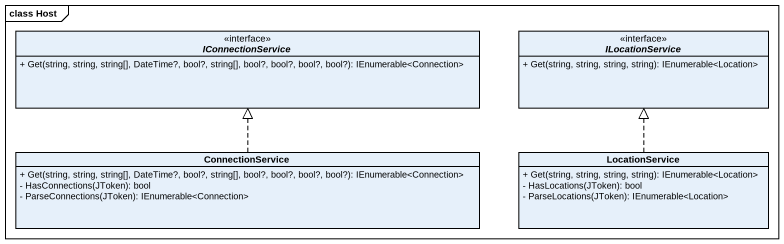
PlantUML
@startuml
mainframe class Host
hide circle
hide empty members
skinparam classAttributeIconSize 0
interface IConnectionService <<interface>> {
  + Get(string, string, string[], DateTime?, bool?, string[], bool?, bool?, bool?, bool?): IEnumerable<Connection>
}
interface ILocationService <<interface>> {
  + Get(string, string, string, string): IEnumerable<Location>
}
class ConnectionService {
  + Get(string, string, string[], DateTime?, bool?, string[], bool?, bool?, bool?, bool?): IEnumerable<Connection>
  - HasConnections(JToken): bool
  - ParseConnections(JToken): IEnumerable<Connection>
}
class LocationService {
  + Get(string, string, string, string): IEnumerable<Location>
  - HasLocations(JToken): bool
  - ParseLocations(JToken): IEnumerable<Location>
}
ConnectionService .up.|> IConnectionService
LocationService .up.|> ILocationService
@enduml
